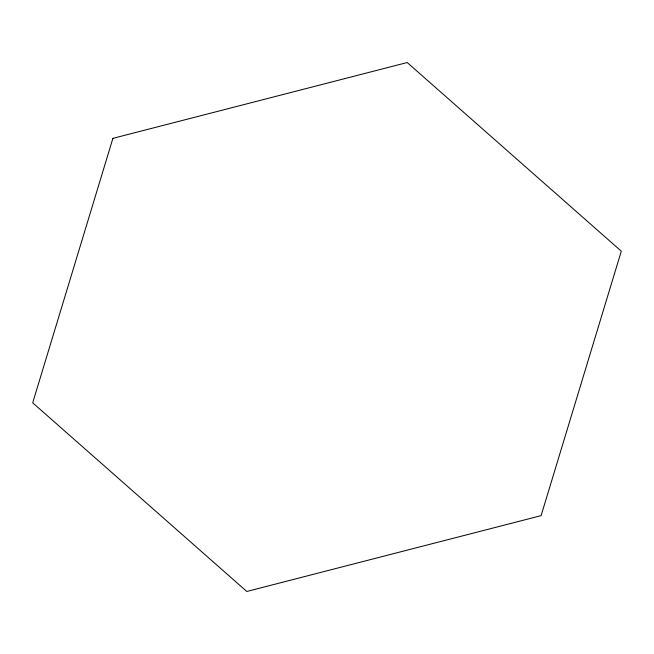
<?xml version="1.0" encoding="UTF-8"?>
<svg xmlns="http://www.w3.org/2000/svg" width="654" height="654" viewBox="0 0 654 654"><rect width="100%" height="100%" fill="white"/><g stroke="black" fill="none" stroke-linecap="round" stroke-linejoin="round"><path stroke-width="0.98" d="M112.905 138.354L32.7 402.815L246.795 591.469L541.095 515.646L621.3 251.185L407.205 62.531L112.905 138.354"/></g></svg>
